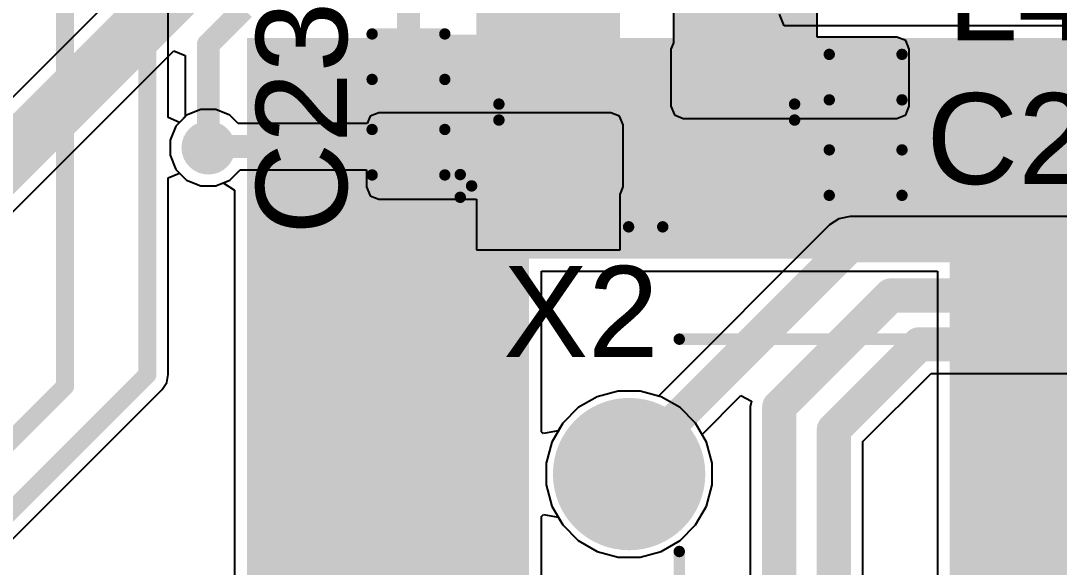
# Model space of a CAD drawing. Header units: millimetres. Extents: x -4.8 to 36.7, y -5.3 to 57.6.
# Drawn here: x 15.48 to 27.08, y 34.68 to 40.79 of the extents above; entities that cross this region are included whole.
import ezdxf

# ---------------------------------------------------------------- set-up
doc = ezdxf.new("R2010")
doc.units = ezdxf.units.MM
for name, color, linetype in [('BottomLayer', 5, 'Continuous'), ('BottomSolder', 6, 'Continuous'), ('MultiLayer', 9, 'Continuous'), ('PadHoleLayer', 156, 'Continuous'), ('TopLayer', 1, 'Continuous'), ('TopOverlay', 2, 'Continuous'), ('TopPaste', 8, 'Continuous'), ('TopSolder', 216, 'Continuous'), ('ViaHoleLayer', 16, 'Continuous')]:
    doc.layers.add(name, color=color, linetype=linetype)
doc.styles.add('Arial', font='arial.ttf', dxfattribs={"height": 0.2})

# ---------------------------------------------------------------- blocks, each defined once
blk = doc.blocks.new('SMD3225_4P_2')
at = {"layer": 'TopLayer'}
for points in [[(-1.8, 1.45), (-0.4, 1.45), (-0.4, 0.25), (-1.8, 0.25)], [(0.4, 1.45), (1.8, 1.45), (1.8, 0.25), (0.4, 0.25)], [(-1.8, -0.25), (-0.4, -0.25), (-0.4, -1.45), (-1.8, -1.45)], [(0.4, -0.25), (1.8, -0.25), (1.8, -1.45), (0.4, -1.45)]]:
    blk.add_hatch(color=1, dxfattribs=at).paths.add_polyline_path(points)
at = {"layer": 'TopPaste'}
for points in [[(-1.8, 1.45), (-0.4, 1.45), (-0.4, 0.25), (-1.8, 0.25)], [(0.4, 1.45), (1.8, 1.45), (1.8, 0.25), (0.4, 0.25)], [(-1.8, -0.25), (-0.4, -0.25), (-0.4, -1.45), (-1.8, -1.45)], [(0.4, -0.25), (1.8, -0.25), (1.8, -1.45), (0.4, -1.45)]]:
    blk.add_hatch(color=8, dxfattribs=at).paths.add_polyline_path(points)
at = {"layer": 'TopSolder'}
for points in [[(-1.902, 1.552), (-0.298, 1.552), (-0.298, 0.148), (-1.902, 0.148)], [(0.298, 1.552), (1.902, 1.552), (1.902, 0.148), (0.298, 0.148)], [(-1.902, -0.148), (-0.298, -0.148), (-0.298, -1.552), (-1.902, -1.552)], [(0.298, -0.148), (1.902, -0.148), (1.902, -1.552), (0.298, -1.552)]]:
    blk.add_hatch(color=216, dxfattribs=at).paths.add_polyline_path(points)
at = {"layer": 'TopOverlay', "const_width": 0.127}
for points in [[(-0.203, 1.295), (0.178, 1.295)], [(-1.651, -0.102), (-1.651, 0.076)], [(1.651, -0.102), (1.651, 0.076)], [(-2.083, -0.965), (-2.083, -0.711)], [(-2.083, -0.711), (-1.956, -0.838)], [(-2.083, -0.965), (-1.956, -0.838)], [(-0.203, -1.295), (0.178, -1.295)]]:
    blk.add_lwpolyline(points, dxfattribs=at)
at = {"layer": 'TopOverlay', "const_width": 0.0635}
for points in [[(-0.235, 1.295, 1), (-0.171, 1.295, 1)], [(0.146, 1.295, 1), (0.21, 1.295, 1)], [(-1.683, 0.076, 1), (-1.619, 0.076, 1)], [(1.619, 0.076, 1), (1.683, 0.076, 1)], [(-1.683, -0.102, 1), (-1.619, -0.102, 1)], [(1.619, -0.102, 1), (1.683, -0.102, 1)], [(-2.115, -0.711, 1), (-2.051, -0.711, 1)], [(-2.115, -0.711, 1), (-2.051, -0.711, 1)], [(-1.988, -0.838, 1), (-1.924, -0.838, 1)], [(-1.988, -0.838, 1), (-1.924, -0.838, 1)], [(-2.115, -0.965, 1), (-2.051, -0.965, 1)], [(-2.115, -0.965, 1), (-2.051, -0.965, 1)], [(-0.235, -1.295, 1), (-0.171, -1.295, 1)], [(0.146, -1.295, 1), (0.21, -1.295, 1)]]:
    blk.add_lwpolyline(points, format="xyb", close=True, dxfattribs=at)
blk = doc.blocks.new('C___0402_25')
at = {"layer": 'TopLayer'}
for points in [[(-0.699, -0.318), (-0.699, 0.317), (-0.241, 0.317), (-0.241, -0.318)], [(0.241, -0.318), (0.241, 0.317), (0.699, 0.317), (0.699, -0.318)]]:
    blk.add_hatch(color=1, dxfattribs=at).paths.add_polyline_path(points)
at = {"layer": 'TopPaste'}
for points in [[(-0.699, -0.318), (-0.699, 0.317), (-0.241, 0.317), (-0.241, -0.318)], [(0.241, -0.318), (0.241, 0.317), (0.699, 0.317), (0.699, -0.318)]]:
    blk.add_hatch(color=8, dxfattribs=at).paths.add_polyline_path(points)
at = {"layer": 'TopSolder'}
for points in [[(-0.758, -0.377), (-0.758, 0.377), (-0.181, 0.377), (-0.181, -0.377)], [(0.181, -0.377), (0.181, 0.377), (0.758, 0.377), (0.758, -0.377)]]:
    blk.add_hatch(color=216, dxfattribs=at).paths.add_polyline_path(points)
at = {"layer": 'TopOverlay', "const_width": 0.127}
for points in [[(-0.787, -0.406), (-0.787, 0.406)], [(-0.279, 0.406), (-0.787, 0.406)], [(0.787, 0.406), (0.279, 0.406)], [(0.787, -0.406), (0.787, 0.406)], [(-0.279, -0.406), (-0.787, -0.406)], [(0.787, -0.406), (0.279, -0.406)]]:
    blk.add_lwpolyline(points, dxfattribs=at)
at = {"layer": 'TopOverlay', "const_width": 0.0635}
for points in [[(-0.819, 0.406, 1), (-0.756, 0.406, 1)], [(-0.819, 0.406, 1), (-0.756, 0.406, 1)], [(-0.311, 0.406, 1), (-0.248, 0.406, 1)], [(0.248, 0.406, 1), (0.311, 0.406, 1)], [(0.756, 0.406, 1), (0.819, 0.406, 1)], [(0.756, 0.406, 1), (0.819, 0.406, 1)], [(-0.819, -0.406, 1), (-0.756, -0.406, 1)], [(-0.819, -0.406, 1), (-0.756, -0.406, 1)], [(-0.311, -0.406, 1), (-0.248, -0.406, 1)], [(0.248, -0.406, 1), (0.311, -0.406, 1)], [(0.756, -0.406, 1), (0.819, -0.406, 1)], [(0.756, -0.406, 1), (0.819, -0.406, 1)]]:
    blk.add_lwpolyline(points, format="xyb", close=True, dxfattribs=at)
blk = doc.blocks.new('C___0402_27')
at = {"layer": 'TopLayer'}
for points in [[(-0.699, -0.318), (-0.699, 0.318), (-0.241, 0.318), (-0.241, -0.318)], [(0.241, -0.318), (0.241, 0.318), (0.699, 0.318), (0.699, -0.318)]]:
    blk.add_hatch(color=1, dxfattribs=at).paths.add_polyline_path(points)
at = {"layer": 'TopPaste'}
for points in [[(-0.699, -0.318), (-0.699, 0.318), (-0.241, 0.318), (-0.241, -0.318)], [(0.241, -0.318), (0.241, 0.318), (0.699, 0.318), (0.699, -0.318)]]:
    blk.add_hatch(color=8, dxfattribs=at).paths.add_polyline_path(points)
at = {"layer": 'TopSolder'}
for points in [[(-0.758, -0.377), (-0.758, 0.377), (-0.181, 0.377), (-0.181, -0.377)], [(0.181, -0.377), (0.181, 0.377), (0.758, 0.377), (0.758, -0.377)]]:
    blk.add_hatch(color=216, dxfattribs=at).paths.add_polyline_path(points)
at = {"layer": 'TopOverlay', "const_width": 0.127}
for points in [[(-0.787, 0.406), (-0.787, -0.406)], [(-0.787, 0.406), (-0.279, 0.406)], [(0.279, 0.406), (0.787, 0.406)], [(0.787, 0.406), (0.787, -0.406)], [(-0.787, -0.406), (-0.279, -0.406)], [(0.279, -0.406), (0.787, -0.406)]]:
    blk.add_lwpolyline(points, dxfattribs=at)
at = {"layer": 'TopOverlay', "const_width": 0.0635}
for points in [[(-0.819, 0.406, 1), (-0.756, 0.406, 1)], [(-0.819, 0.406, 1), (-0.756, 0.406, 1)], [(-0.311, 0.406, 1), (-0.248, 0.406, 1)], [(0.248, 0.406, 1), (0.311, 0.406, 1)], [(0.756, 0.406, 1), (0.819, 0.406, 1)], [(0.756, 0.406, 1), (0.819, 0.406, 1)], [(-0.819, -0.406, 1), (-0.756, -0.406, 1)], [(-0.819, -0.406, 1), (-0.756, -0.406, 1)], [(-0.311, -0.406, 1), (-0.248, -0.406, 1)], [(0.248, -0.406, 1), (0.311, -0.406, 1)], [(0.756, -0.406, 1), (0.819, -0.406, 1)], [(0.756, -0.406, 1), (0.819, -0.406, 1)]]:
    blk.add_lwpolyline(points, format="xyb", close=True, dxfattribs=at)
blk = doc.blocks.new('DIP_18_50')
at = {"layer": 'BottomLayer'}
h = blk.add_hatch(color=5, dxfattribs=at)
edge = h.paths.add_edge_path()
edge.add_arc((3.81, -10.16), 0.8, 0, 360)
at = {"layer": 'BottomSolder'}
h = blk.add_hatch(color=6, dxfattribs=at)
edge = h.paths.add_edge_path()
edge.add_arc((3.81, -10.16), 0.851, 0, 360)
at = {"layer": 'MultiLayer'}
h = blk.add_hatch(color=9, dxfattribs=at)
edge = h.paths.add_edge_path()
edge.add_arc((3.81, -10.16), 0.8, 0, 360)
at = {"layer": 'PadHoleLayer'}
h = blk.add_hatch(color=156, dxfattribs=at)
edge = h.paths.add_edge_path()
edge.add_arc((3.81, -10.16), 0.5, 0, 360)
at = {"layer": 'TopLayer'}
h = blk.add_hatch(color=1, dxfattribs=at)
edge = h.paths.add_edge_path()
edge.add_arc((3.81, -10.16), 0.8, 0, 360)
at = {"layer": 'TopSolder'}
h = blk.add_hatch(color=216, dxfattribs=at)
edge = h.paths.add_edge_path()
edge.add_arc((3.81, -10.16), 0.851, 0, 360)
at = {"layer": 'TopOverlay', "const_width": 0.127}
for points in [[(3.25, -8.485), (3.25, -9.295)], [(3.25, -11.667), (-3.25, -11.667)]]:
    blk.add_lwpolyline(points, dxfattribs=at)
at = {"layer": 'TopOverlay', "const_width": 0.0635}
for points in [[(3.218, -9.295, 1), (3.282, -9.295, 1)], [(3.218, -11.667, 1), (3.282, -11.667, 1)]]:
    blk.add_lwpolyline(points, format="xyb", close=True, dxfattribs=at)

msp = doc.modelspace()

# ---------------------------------------------------------------- hatches: boundary and pattern name
at = {"layer": 'BottomLayer'}
for points in [[(21.158, 40.596), (18.009, 40.596), (18.009, 23.241), (21.158, 23.241)], [(29.896, 38.129), (29.896, 40.596), (19.858, 40.596), (19.858, 38.129)], [(33.884, 34.694), (33.884, 40.596), (25.857, 40.596), (25.857, 34.694)], [(28.524, 3.023), (28.524, 37.008), (25.857, 37.008), (25.857, 3.023)]]:
    msp.add_hatch(color=5, dxfattribs=at).paths.add_polyline_path(points)
h = msp.add_hatch(color=5, dxfattribs=at)
edge = h.paths.add_edge_path()
edge.add_arc((17.577, 39.37), 0.3, 0, 360)
at = {"layer": 'TopLayer'}
for points in [[(19.482, 40.03), (22.073, 40.03), (22.073, 40.631), (19.482, 40.631)], [(22.879, 39.834), (25.267, 39.834), (25.267, 40.469), (22.879, 40.469)], [(19.482, 38.931), (22.073, 38.931), (22.073, 39.624), (19.482, 39.624)], [(22.86, 38.913), (25.248, 38.913), (25.248, 39.548), (22.86, 39.548)]]:
    msp.add_hatch(color=1, dxfattribs=at).paths.add_polyline_path(points)
h = msp.add_hatch(color=1, dxfattribs=at)
edge = h.paths.add_edge_path()
edge.add_arc((17.577, 39.37), 0.3, 0, 360)
at = {"layer": 'ViaHoleLayer'}
h = msp.add_hatch(color=16, dxfattribs=at)
edge = h.paths.add_edge_path()
edge.add_arc((17.577, 39.37), 0.15, 0, 360)

# ---------------------------------------------------------------- linework, layer by layer
at = {"layer": 'BottomLayer'}
for p, q in [((18.229, 42.772), (12.665, 37.207)), ((24.007, 40.733), (23.955, 40.86)), ((25.857, 40.733), (24.007, 40.733)), ((33.884, 40.733), (25.857, 40.733)), ((25.857, 40.733), (25.857, 40.733)), ((13.173, 36.433), (17.191, 40.451)), ((17.191, 40.451), (17.318, 40.399)), ((17.318, 40.399), (17.318, 39.715)), ((17.318, 39.715), (17.215, 39.612)), ((17.215, 39.612), (17.15, 39.455)), ((17.15, 39.455), (17.15, 39.285)), ((17.15, 39.285), (17.215, 39.128)), ((17.215, 39.128), (17.335, 39.008)), ((17.335, 39.008), (17.492, 38.943)), ((17.662, 38.943), (17.744, 38.977)), ((17.744, 38.977), (17.871, 38.895)), ((17.492, 38.943), (17.662, 38.943)), ((17.871, 38.895), (17.871, 23.241)), ((21.296, 36.197), (21.296, 37.991)), ((21.296, 37.991), (25.72, 37.991)), ((25.72, 37.991), (25.72, 37.008)), ((25.72, 37.008), (25.72, 34.694)), ((22.154, 36.651), (21.918, 36.588)), ((22.398, 36.651), (22.154, 36.651)), ((22.634, 36.588), (22.398, 36.651)), ((21.918, 36.588), (21.707, 36.466)), ((22.845, 36.466), (22.634, 36.588)), ((21.707, 36.466), (21.534, 36.293)), ((23.018, 36.293), (22.845, 36.466)), ((21.32, 36.177), (21.296, 36.197)), ((21.484, 36.207), (21.32, 36.177)), ((21.534, 36.293), (21.484, 36.207)), ((23.14, 36.082), (23.018, 36.293)), ((23.203, 35.846), (23.14, 36.082)), ((23.203, 35.602), (23.203, 35.846)), ((23.14, 35.366), (23.203, 35.602)), ((21.296, 35.251), (21.32, 35.271)), ((21.32, 35.271), (21.484, 35.242)), ((23.018, 35.155), (23.14, 35.366)), ((21.296, 33.657), (21.296, 35.251)), ((21.484, 35.242), (21.534, 35.155)), ((21.534, 35.155), (21.707, 34.982)), ((22.845, 34.982), (23.018, 35.155)), ((21.707, 34.982), (21.918, 34.86)), ((22.634, 34.86), (22.845, 34.982)), ((21.918, 34.86), (22.154, 34.797)), ((22.154, 34.797), (22.398, 34.797)), ((22.398, 34.797), (22.634, 34.86)), ((25.72, 34.694), (25.72, 4.019))]:
    msp.add_line(p, q, dxfattribs=at)
for points, const_width in [([(12.852, 36.754), (18.55, 42.451)], 0.635), ([(17.577, 40.523), (17.973, 40.919)], 0.254), ([(17.577, 39.37), (17.577, 40.523)], 0.254)]:
    msp.add_lwpolyline(points, dxfattribs=dict(at, const_width=const_width))
at = {"layer": 'BottomLayer', "const_width": 0.127}
for points in [[(17.513, 40.523, 1), (17.64, 40.523, 1)], [(17.513, 40.523, 1), (17.64, 40.523, 1)], [(17.513, 39.37, 1), (17.64, 39.37, 1)]]:
    msp.add_lwpolyline(points, format="xyb", close=True, dxfattribs=at)
at = {"layer": 'TopLayer'}
for p, q in [((17.129, 39.706), (17.129, 41.875)), ((22.772, 41.333), (22.772, 40.542)), ((24.375, 40.606), (24.375, 41.333)), ((25.267, 40.606), (24.375, 40.606)), ((25.364, 40.566), (25.267, 40.606)), ((22.772, 40.542), (22.742, 40.469)), ((25.404, 40.469), (25.364, 40.566)), ((22.742, 40.469), (22.742, 39.834)), ((25.404, 39.834), (25.404, 40.469)), ((17.492, 39.797), (17.335, 39.732)), ((17.662, 39.797), (17.492, 39.797)), ((17.819, 39.732), (17.662, 39.797)), ((22.742, 39.834), (22.782, 39.736)), ((25.364, 39.736), (25.404, 39.834)), ((17.256, 39.653), (17.129, 39.706)), ((17.335, 39.732), (17.256, 39.653)), ((17.909, 39.642), (17.819, 39.732)), ((19.385, 39.721), (19.352, 39.642)), ((19.482, 39.761), (19.385, 39.721)), ((22.073, 39.761), (19.482, 39.761)), ((22.17, 39.721), (22.073, 39.761)), ((22.21, 39.624), (22.17, 39.721)), ((22.782, 39.736), (22.879, 39.696)), ((22.879, 39.696), (25.267, 39.696)), ((25.267, 39.696), (25.364, 39.736)), ((19.352, 39.642), (17.909, 39.642)), ((22.21, 38.931), (22.21, 39.624)), ((17.129, 39.034), (17.256, 39.087)), ((17.256, 39.087), (17.335, 39.008)), ((17.819, 39.008), (17.934, 39.124)), ((17.934, 39.124), (19.344, 39.124)), ((19.344, 39.124), (19.344, 38.931)), ((17.129, 36.835), (17.129, 39.034)), ((17.335, 39.008), (17.492, 38.943)), ((17.662, 38.943), (17.819, 39.008)), ((17.492, 38.943), (17.662, 38.943)), ((19.344, 38.931), (19.385, 38.834)), ((22.175, 38.847), (22.21, 38.931)), ((19.385, 38.834), (19.482, 38.794)), ((19.482, 38.794), (20.572, 38.794)), ((20.572, 38.794), (20.572, 38.23)), ((22.175, 38.23), (22.175, 38.847)), ((24.514, 38.507), (22.604, 36.596)), ((24.619, 38.577), (24.514, 38.507)), ((24.743, 38.602), (24.619, 38.577)), ((30.988, 38.602), (24.743, 38.602)), ((20.572, 38.23), (22.175, 38.23)), ((17.112, 36.746), (17.129, 36.835)), ((24.886, 36.086), (25.648, 36.849)), ((25.648, 36.849), (30.308, 36.849)), ((14.77, 34.379), (17.061, 36.67)), ((17.061, 36.67), (17.112, 36.746)), ((22.154, 36.651), (21.918, 36.588)), ((22.398, 36.651), (22.154, 36.651)), ((22.604, 36.596), (22.398, 36.651)), ((21.918, 36.588), (21.707, 36.466)), ((23.09, 36.167), (23.524, 36.601)), ((23.524, 36.601), (23.641, 36.538)), ((23.641, 36.538), (23.628, 36.474)), ((21.707, 36.466), (21.534, 36.293)), ((23.628, 36.474), (23.628, 33.764)), ((21.534, 36.293), (21.412, 36.082)), ((21.412, 36.082), (21.349, 35.846)), ((23.14, 36.082), (23.09, 36.167)), ((23.203, 35.846), (23.14, 36.082)), ((24.886, 31.598), (24.886, 36.086)), ((21.349, 35.846), (21.349, 35.602)), ((23.203, 35.602), (23.203, 35.846)), ((21.349, 35.602), (21.412, 35.366)), ((23.14, 35.366), (23.203, 35.602)), ((21.412, 35.366), (21.534, 35.155)), ((23.018, 35.155), (23.14, 35.366)), ((21.534, 35.155), (21.707, 34.982)), ((22.845, 34.982), (23.018, 35.155)), ((21.707, 34.982), (21.918, 34.86)), ((22.634, 34.86), (22.845, 34.982)), ((21.918, 34.86), (22.154, 34.797)), ((22.154, 34.797), (22.398, 34.797)), ((22.398, 34.797), (22.634, 34.86))]:
    msp.add_line(p, q, dxfattribs=at)
for points, const_width in [([(15.977, 36.703), (15.977, 42.24)], 0.203), ([(16.896, 36.835), (16.896, 42.24)], 0.203), ([(19.812, 40.322), (19.812, 41.516)], 0.254), ([(23.076, 41.079), (23.524, 40.631)], 0.305), ([(23.524, 40.631), (23.573, 40.631)], 0.305), ([(19.812, 40.322), (20.628, 40.322)], 0.254), ([(23.698, 40.132), (23.735, 40.095)], 0.254), ([(23.735, 40.095), (24.917, 40.095)], 0.254), ([(17.577, 39.37), (17.59, 39.383)], 0.254), ([(17.59, 39.383), (19.812, 39.383)], 0.254), ([(23.573, 38.931), (23.816, 39.174)], 0.381), ([(24.898, 39.174), (24.917, 39.155)], 0.381), ([(22.276, 35.81), (24.743, 38.278)], 0.381), ([(24.743, 38.278), (30.988, 38.278)], 0.381), ([(23.952, 36.474), (25.197, 37.719)], 0.381), ([(25.197, 37.719), (30.709, 37.719)], 0.381), ([(24.562, 36.22), (25.514, 37.173)], 0.381), ([(25.514, 37.173), (30.442, 37.173)], 0.381), ([(14.605, 34.544), (16.896, 36.835)], 0.203), ([(14.224, 34.95), (15.977, 36.703)], 0.203), ([(23.952, 33.63), (23.952, 36.474)], 0.381), ([(24.562, 31.598), (24.562, 36.22)], 0.381), ([(22.276, 35.724), (22.276, 35.81)], 0.381)]:
    msp.add_lwpolyline(points, dxfattribs=dict(at, const_width=const_width))
at = {"layer": 'TopLayer', "const_width": 0.254}
msp.add_lwpolyline([(21.373, 40.631, -0.198912), (20.628, 40.322)], format="xyb", dxfattribs=at)
at = {"layer": 'TopLayer'}
for points, const_width in [([(21.31, 40.631, 1), (21.437, 40.631, 1)], 0.127), ([(23.447, 40.631, 1), (23.6, 40.631, 1)], 0.152), ([(23.447, 40.631, 1), (23.6, 40.631, 1)], 0.152), ([(23.497, 40.631, 1), (23.65, 40.631, 1)], 0.152), ([(19.748, 40.322, 1), (19.875, 40.322, 1)], 0.127), ([(19.748, 40.322, 1), (19.875, 40.322, 1)], 0.127), ([(20.565, 40.322, 1), (20.692, 40.322, 1)], 0.127), ([(20.565, 40.322, 1), (20.692, 40.322, 1)], 0.127), ([(23.635, 40.132, 1), (23.762, 40.132, 1)], 0.127), ([(23.672, 40.095, 1), (23.799, 40.095, 1)], 0.127), ([(23.672, 40.095, 1), (23.799, 40.095, 1)], 0.127), ([(24.854, 40.095, 1), (24.981, 40.095, 1)], 0.127), ([(17.513, 39.37, 1), (17.64, 39.37, 1)], 0.127), ([(17.526, 39.383, 1), (17.653, 39.383, 1)], 0.127), ([(17.526, 39.383, 1), (17.653, 39.383, 1)], 0.127), ([(19.748, 39.383, 1), (19.875, 39.383, 1)], 0.127), ([(23.721, 39.174, 1), (23.911, 39.174, 1)], 0.191), ([(24.803, 39.174, 1), (24.994, 39.174, 1)], 0.191), ([(24.822, 39.155, 1), (25.013, 39.155, 1)], 0.191), ([(23.478, 38.931, 1), (23.669, 38.931, 1)], 0.191), ([(24.648, 38.278, 1), (24.839, 38.278, 1)], 0.191), ([(24.648, 38.278, 1), (24.839, 38.278, 1)], 0.191), ([(25.102, 37.719, 1), (25.292, 37.719, 1)], 0.191), ([(25.102, 37.719, 1), (25.292, 37.719, 1)], 0.191), ([(25.419, 37.173, 1), (25.61, 37.173, 1)], 0.191), ([(25.419, 37.173, 1), (25.61, 37.173, 1)], 0.191), ([(16.845, 36.835, 1), (16.947, 36.835, 1)], 0.102), ([(16.845, 36.835, 1), (16.947, 36.835, 1)], 0.102), ([(15.926, 36.703, 1), (16.027, 36.703, 1)], 0.102), ([(15.926, 36.703, 1), (16.027, 36.703, 1)], 0.102), ([(23.857, 36.474, 1), (24.047, 36.474, 1)], 0.191), ([(23.857, 36.474, 1), (24.047, 36.474, 1)], 0.191), ([(24.467, 36.22, 1), (24.657, 36.22, 1)], 0.191), ([(24.467, 36.22, 1), (24.657, 36.22, 1)], 0.191), ([(22.181, 35.81, 1), (22.371, 35.81, 1)], 0.191), ([(22.181, 35.81, 1), (22.371, 35.81, 1)], 0.191), ([(22.181, 35.724, 1), (22.371, 35.724, 1)], 0.191)]:
    msp.add_lwpolyline(points, format="xyb", close=True, dxfattribs=dict(at, const_width=const_width))

# ---------------------------------------------------------------- block references
msp.add_blockref('SMD3225_4P_2', (22.473, 39.781))
for name, p, rotation in [('C___0402_27', (19.812, 39.853), 90), ('C___0402_25', (24.917, 39.625), 270), ('DIP_18_50', (26.086, 25.564), 180)]:
    msp.add_blockref(name, p, dxfattribs=dict(rotation=rotation))

# ---------------------------------------------------------------- texts
at = {"layer": 'TopOverlay', "style": 'Arial'}
for s, p in [('L4', (25.828, 40.569)), ('C25', (25.595, 38.964)), ('X2', (20.871, 37.033))]:
    msp.add_text(s, height=1.016, dxfattribs=at).set_placement(p)
msp.add_text('C23', height=1.016, rotation=90, dxfattribs=at).set_placement((19.126, 38.397))

doc.saveas('drawing.dxf')
